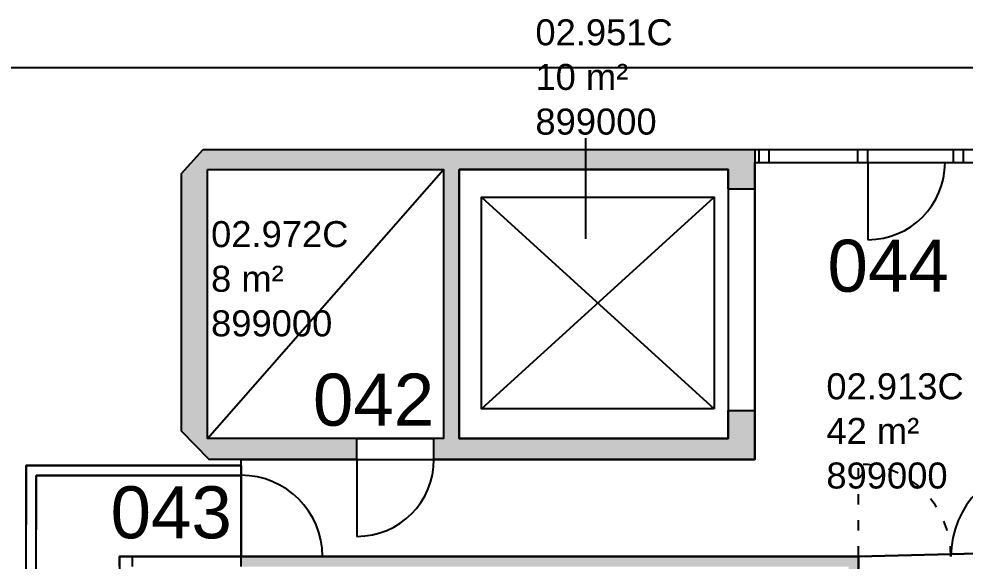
# Model space of a CAD drawing. Header units: metres. Extents: x -1 to 148, y -1 to 108.
# Drawn here: x 33.15 to 44.06, y 101.57 to 107.81 of the extents above; entities that cross this region are included whole.
import ezdxf

# ---------------------------------------------------------------- set-up
doc = ezdxf.new("R2010")
doc.units = ezdxf.units.M
doc.header["$MEASUREMENT"] = 0
doc.linetypes.add('ACAD_ISO03W100', pattern=[30, 12, -18])
doc.layers.get('0').update_dxf_attribs({"linetype": 'CONTINUOUS'})
for name, color, linetype in [('BEMASZUNG', 8, 'CONTINUOUS'), ('Unchanged', 8, 'CONTINUOUS'), ('Unchanged Layer Off', 2, 'CONTINUOUS')]:
    doc.layers.add(name, color=color, linetype=linetype)
doc.styles.add('ARIAL', font='arial.ttf')
doc.dimstyles.new('Meter_Bem', dxfattribs={"dimtxt": 0.35, "dimasz": 0.015, "dimexe": 0, "dimexo": 0.1, "dimgap": 0.05, "dimtad": 1, "dimzin": 0, "dimdsep": 46, "dimtxsty": 'ARIAL', "dimblk1": 'mass1', "dimblk2": 'mass2', "dimsah": 1, "dimcen": 0.125, "dimse1": 1, "dimse2": 1, "dimclrd": 256, "dimclre": 1, "dimclrt": 256, "dimazin": 0, "dimtp": 102033525.0, "dimtm": 1, "dimtfac": 1, "dimtix": 1, "dimtmove": 2, "dimatfit": 3, "dimldrblk": 'mass2', "dimfxl": 1, "dimtolj": 1, "dimtzin": 0, "dimlwd": -1, "dimarcsym": 0})

# ---------------------------------------------------------------- blocks, each defined once
blk = doc.blocks.new('Tuer')
at = {"layer": 'Unchanged'}
blk.add_line((0, 0), (0, 0.82), dxfattribs=at)
blk.add_arc((0, 0), 0.82, 90, 180, dxfattribs=at)
blk = doc.blocks.new('Raumstempel')
at = {"layer": 'Unchanged', "linetype": 'ByBlock', "style": 'ARIAL'}
for tag, p in [('HOERSAALNUMMER', (0, 1.029)), ('ANZAHL PLAETZE', (0, 0.514)), ('RAUMNUMMER', (0, 0)), ('FLÄCHE', (0, -0.514)), ('INSTITUTSNUMMER1', (0, -1.029)), ('INSTITUTSNUMMER2', (0, -1.543))]:
    blk.add_attdef(tag, p, '', height=0.3, dxfattribs=at)
blk = doc.blocks.new('mass1')
at = {"layer": 'Unchanged'}
for p, q in [((0, 25.5), (0, -12.75)), ((-5, -5), (5, 5)), ((-5, 0), (5, 0))]:
    blk.add_line(p, q, dxfattribs=at)
blk = doc.blocks.new('mass2')
at = {"layer": 'Unchanged'}
for p, q in [((0, -25.5), (0, 12.75)), ((5, 5), (-5, -5)), ((5, 0), (-5, 0))]:
    blk.add_line(p, q, dxfattribs=at)
blk = doc.blocks.new('*D12')
at = {"layer": 'BEMASZUNG', "transparency": 16777216}
blk.add_line((-1, 1.015), (-1, 106.295), dxfattribs=at)
at = {"layer": 'BEMASZUNG', "transparency": 16777216, "xscale": 0.015, "yscale": 0.015, "zscale": 0.015}
for name, p, rotation in [('mass2', (-1, 106.31), 90), ('mass1', (-1, 1), 270)]:
    blk.add_blockref(name, p, dxfattribs=dict(at, rotation=rotation))
at = {"layer": 'BEMASZUNG', "transparency": 16777216, "insert": (-1.229, 53.655), "char_height": 0.35, "attachment_point": 5, "rotation": 90, "style": 'ARIAL'}
blk.add_mtext('\\A1;105.31', dxfattribs=at)
blk = doc.blocks.new('*D29')
at = {"layer": 'BEMASZUNG', "transparency": 16777216}
blk.add_line((0.955, 107.255), (147.913, 107.255), dxfattribs=at)
at = {"layer": 'BEMASZUNG', "transparency": 16777216, "xscale": 0.015, "yscale": 0.015, "zscale": 0.015, "rotation": 180}
blk.add_blockref('mass1', (0.94, 107.255), dxfattribs=at)
at = {"layer": 'BEMASZUNG', "transparency": 16777216, "xscale": 0.015, "yscale": 0.015, "zscale": 0.015}
blk.add_blockref('mass2', (147.928, 107.255), dxfattribs=at)
at = {"layer": 'BEMASZUNG', "transparency": 16777216, "insert": (74.434, 107.483), "char_height": 0.35, "attachment_point": 5, "style": 'ARIAL'}
blk.add_mtext('\\A1;146.99', dxfattribs=at)

msp = doc.modelspace()

# ---------------------------------------------------------------- hatches: boundary and pattern name
at = {"layer": 'Unchanged'}
for points in [[(35.326, 106.08), (38.046, 106.08), (38.23, 106.08), (41.332, 106.08), (41.639, 106.08), (41.639, 106.31), (35.274, 106.31), (35.025, 106.031), (35.025, 103.063), (35.343, 102.738), (35.715, 102.738), (35.715, 102.98), (35.326, 102.98)], [(35.715, 101.617), (35.715, 101.502), (42.721, 101.502), (42.721, 99.056), (42.836, 99.056), (42.836, 101.617)]]:
    msp.add_hatch(color=256, dxfattribs=at).paths.add_polyline_path(points)
h = msp.add_hatch(color=256, dxfattribs=at)
h.paths.add_polyline_path([(41.639, 103.3), (41.332, 103.3), (41.332, 102.98), (38.23, 102.98), (38.23, 106.08), (38.046, 106.08), (38.046, 102.98), (37.938, 102.98), (37.938, 102.738), (41.639, 102.738)])
h.paths.add_polyline_path([(37.05, 102.98), (35.715, 102.98), (35.715, 102.738), (37.05, 102.738)])
h.paths.add_polyline_path([(41.639, 106.08), (41.332, 106.08), (41.332, 105.858), (41.639, 105.858)])

# ---------------------------------------------------------------- linework, layer by layer
for p, q in [((39.685, 106.441), (39.685, 105.281)), ((35.025, 106.031), (35.274, 106.31)), ((35.274, 106.31), (41.639, 106.31)), ((41.639, 106.31), (41.639, 106.08)), ((41.639, 106.31), (44.893, 106.31)), ((41.689, 106.16), (41.689, 106.31)), ((41.804, 106.16), (41.804, 106.31)), ((42.828, 106.16), (42.828, 106.31)), ((42.943, 106.16), (42.943, 106.31)), ((43.93, 106.16), (43.93, 106.31)), ((44.045, 106.16), (44.045, 106.31)), ((35.326, 102.98), (35.326, 106.08)), ((35.326, 106.08), (38.046, 106.08)), ((35.326, 102.98), (38.046, 106.08)), ((38.046, 106.08), (38.046, 102.98)), ((41.332, 106.08), (38.23, 106.08)), ((38.23, 106.08), (38.23, 102.98)), ((41.332, 105.858), (41.332, 106.08)), ((41.639, 106.16), (44.893, 106.16)), ((41.639, 106.08), (41.639, 105.858)), ((35.025, 103.063), (35.025, 106.031)), ((38.485, 103.319), (41.17, 105.762)), ((38.485, 105.762), (41.17, 103.319)), ((41.332, 105.858), (41.639, 105.858)), ((41.332, 105.858), (41.332, 103.3)), ((41.639, 105.858), (41.639, 103.3)), ((41.332, 103.3), (41.639, 103.3)), ((41.332, 102.98), (41.332, 103.3)), ((41.639, 103.3), (41.639, 102.738)), ((35.343, 102.738), (35.025, 103.063)), ((35.715, 102.98), (35.326, 102.98)), ((37.05, 102.98), (35.715, 102.98)), ((37.05, 102.738), (37.05, 102.98)), ((37.05, 102.98), (37.938, 102.98)), ((37.938, 102.738), (37.938, 102.98)), ((38.046, 102.98), (37.938, 102.98)), ((38.23, 102.98), (41.332, 102.98)), ((35.715, 102.738), (35.343, 102.738)), ((37.05, 102.738), (35.715, 102.738)), ((35.715, 102.554), (35.715, 102.738)), ((41.639, 102.738), (37.938, 102.738)), ((33.233, 102.669), (33.195, 74.109)), ((35.715, 102.669), (33.233, 102.669)), ((33.348, 102.554), (33.31, 73.993)), ((35.715, 102.554), (33.348, 102.554)), ((35.715, 102.554), (35.715, 101.617)), ((34.312, 101.617), (35.715, 101.617)), ((34.312, 101.502), (34.312, 101.617)), ((34.462, 101.502), (34.462, 101.617)), ((35.715, 101.502), (35.715, 101.617)), ((35.715, 101.617), (42.836, 101.617)), ((42.836, 101.617), (42.836, 99.056))]:
    msp.add_line(p, q, dxfattribs=at)
at = {"layer": 'Unchanged', "linetype": 'ACAD_ISO03W100', "ltscale": 0.01}
msp.add_line((42.836, 101.617), (42.836, 102.683), dxfattribs=at)
at = {"layer": 'Unchanged', "lineweight": -3}
msp.add_lwpolyline([(42.943, 106.16), (42.943, 105.27)], dxfattribs=at)
at = {"layer": 'Unchanged'}
msp.add_lwpolyline([(41.17, 103.319), (38.485, 103.319), (38.485, 105.762), (41.17, 105.762)], close=True, dxfattribs=at)
at = {"layer": 'Unchanged', "lineweight": -3}
msp.add_arc((42.943, 106.16), 0.89, 270, 0, dxfattribs=at)
at = {"layer": 'Unchanged', "linetype": 'ACAD_ISO03W100', "ltscale": 0.01}
msp.add_arc((42.835, 101.617), 1.066, 0, 89.9364, dxfattribs=at)
at = {"layer": 'Unchanged'}
msp.add_arc((44.966, 101.617), 1.066, 90, 180, dxfattribs=at)
at = {"layer": 'Unchanged Layer Off', "flags": 128}
for points in [[(35.274, 106.31), (49.979, 106.31), (50.18, 106.087), (50.18, 103.029), (49.916, 102.737), (48.794, 102.737), (48.794, 101.673), (44.968, 101.673), (42.836, 101.617), (35.715, 101.617), (35.715, 102.738), (35.343, 102.738), (35.025, 103.063), (35.025, 106.031)], [(35.326, 106.08), (38.046, 106.08), (38.046, 102.98), (35.326, 102.98), (35.326, 106.08)], [(41.639, 106.16), (44.893, 106.16), (44.893, 106.078), (49.874, 106.078), (49.874, 103.013), (48.731, 103.013), (48.731, 102.737), (48.794, 102.737), (48.794, 102.642), (48.794, 102.527), (48.794, 101.673), (44.968, 101.673), (42.836, 101.617), (35.746, 101.617), (35.715, 101.617), (35.715, 102.554), (35.715, 102.669), (35.715, 102.738), (37.05, 102.738), (37.938, 102.738), (41.639, 102.738), (41.639, 106.16)], [(38.23, 106.08), (41.332, 106.08), (41.332, 102.98), (38.23, 102.98), (38.23, 106.08)], [(33.348, 102.554), (35.715, 102.554), (35.715, 101.617), (34.312, 101.617), (34.312, 73.063), (5.721, 73.063), (5.72, 71.826), (4.79, 71.827), (4.79, 74.086), (33.31, 73.993), (33.348, 102.554)], [(42.836, 80.076), (42.836, 101.617), (44.968, 101.673), (44.968, 100.347), (44.968, 93.097), (48.428, 93.097), (48.428, 90.774), (45.031, 90.774), (45.031, 80.076)]]:
    msp.add_lwpolyline(points, close=True, dxfattribs=at)
msp.add_lwpolyline([(4.675, 74.202), (33.195, 74.109), (33.233, 102.669), (35.715, 102.669), (35.715, 101.617), (42.836, 101.617), (44.968, 101.673), (48.794, 101.673), (48.794, 102.642), (72.665, 102.642)], dxfattribs=at)

# ---------------------------------------------------------------- block references
ref = msp.add_blockref('Raumstempel', (39.108, 108.024))
ref.add_attrib('RAUMNUMMER', '02.951C', (39.108, 107.51), dxfattribs={"layer": 'Unchanged', "color": 0, "linetype": 'ByBlock', "height": 0.3, "style": 'ARIAL'})
ref.add_attrib('FLÄCHE_NGF', '10 m²', (39.108, 106.996), dxfattribs={"layer": 'Unchanged', "color": 0, "linetype": 'ByBlock', "height": 0.3, "style": 'ARIAL'})
ref.add_attrib('NUTZER_1', '899000', (39.108, 106.481), dxfattribs={"layer": 'Unchanged', "color": 0, "linetype": 'ByBlock', "height": 0.3, "style": 'ARIAL'})
ref = msp.add_blockref('Raumstempel', (35.367, 105.699))
ref.add_attrib('RAUMNUMMER', '02.972C', (35.367, 105.184), dxfattribs={"layer": 'Unchanged', "color": 0, "linetype": 'ByBlock', "height": 0.3, "style": 'ARIAL'})
ref.add_attrib('FLÄCHE_NGF', '8 m²', (35.367, 104.67), dxfattribs={"layer": 'Unchanged', "color": 0, "linetype": 'ByBlock', "height": 0.3, "style": 'ARIAL'})
ref.add_attrib('NUTZER_1', '899000', (35.367, 104.156), dxfattribs={"layer": 'Unchanged', "color": 0, "linetype": 'ByBlock', "height": 0.3, "style": 'ARIAL'})
ref = msp.add_blockref('Raumstempel', (42.464, 103.944))
ref.add_attrib('RAUMNUMMER', '02.913C', (42.464, 103.43), dxfattribs={"layer": 'Unchanged', "color": 0, "linetype": 'ByBlock', "height": 0.3, "style": 'ARIAL'})
ref.add_attrib('FLÄCHE_NGF', '42 m²', (42.464, 102.916), dxfattribs={"layer": 'Unchanged', "color": 0, "linetype": 'ByBlock', "height": 0.3, "style": 'ARIAL'})
ref.add_attrib('NUTZER_1', '899000', (42.464, 102.402), dxfattribs={"layer": 'Unchanged', "color": 0, "linetype": 'ByBlock', "height": 0.3, "style": 'ARIAL'})
for p, xscale, yscale, zscale, rotation in [((37.05, 102.738), 1.082575754098087, 1.082575754098087, 1.082575754098087, 180), ((35.715, 101.617), 1.142923820932165, 1.142923820932165, 1.142923820932165, 269.9999999999985)]:
    msp.add_blockref('Tuer', p, dxfattribs=dict(xscale=xscale, yscale=yscale, zscale=zscale, rotation=rotation))

# ---------------------------------------------------------------- texts
at = {"layer": 'Unchanged Layer Off', "style": 'ARIAL'}
for s, p in [('044', (42.477, 104.67)), ('042', (36.542, 103.126)), ('043', (34.208, 101.828))]:
    msp.add_text(s, height=0.6, dxfattribs=at).set_placement(p)

# ---------------------------------------------------------------- dimensions: what is measured, and where the dimension line sits
at = {"layer": 'BEMASZUNG'}
dim = msp.add_linear_dim(base=(147.928, 107.255), p1=(0.94, 71.045), p2=(147.928, 78.566), dimstyle='Meter_Bem', dxfattribs=at)
dim.commit()
dim.dimension.update_dxf_attribs({"geometry": '*D29', "text_midpoint": (74.434, 107.483)})
dim = msp.add_linear_dim(base=(-1, 106.31), p1=(2.008, 1), p2=(35.274, 106.31), angle=90, dimstyle='Meter_Bem', dxfattribs=at)
dim.commit()
dim.dimension.update_dxf_attribs({"geometry": '*D12', "text_midpoint": (-1.229, 53.655)})

doc.saveas('drawing.dxf')
